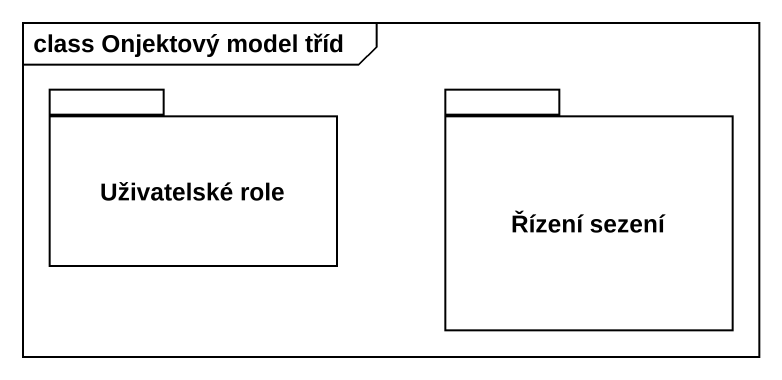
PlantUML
@startuml
mainframe class Onjektový model tříd
package "Uživatelské role" as Uživatelské_role {
}
package "Řízení sezení" as Řízení_sezení {
}
@enduml
